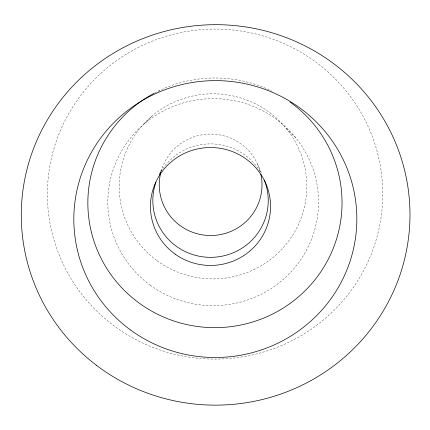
<?xml version="1.0" encoding="UTF-8"?>
<svg xmlns="http://www.w3.org/2000/svg" width="430" height="430" viewBox="0 0 430 430"><rect width="100%" height="100%" fill="white"/><g stroke="black" fill="none" stroke-linecap="round" stroke-linejoin="round"><path stroke-width="0.32" stroke-dasharray="2.15 1.61" d="M160.648 171.393L162.234 167.775M144.62 123.587L152.059 116.014M158.38 91.3L159.482 90.553M286.213 128.473L295.534 137.568M257.543 164.115L261.945 174.483M160.922 171.64A57.701 56.728 0.4 0 1 211.264 143.894A57.701 56.728 0.4 0 1 260.876 172.898M161.03 171.575A51.385 50.708 0.6 0 1 211.001 134.101A51.385 50.708 0.6 0 1 260.435 172.29M154.741 92.939A127.097 124.834 -1.4 0 1 272.238 91.343M157.127 260.72A93.826 92.541 -0.6 0 0 306.208 196.886A93.826 92.541 -0.6 0 0 175.65 101.48A93.826 92.541 -0.6 0 0 157.127 260.72M150.215 285.176A105.355 103.512 -0.7 0 0 317.813 214.194A105.355 103.512 -0.7 0 0 171.511 107.102A105.355 103.512 -0.7 0 0 150.215 285.176M112.859 324.973A167.7 165.007 -1.5 0 0 381.324 215.65A167.7 165.007 -1.5 0 0 151.07 41.624A167.7 165.007 -1.5 0 0 112.859 324.973"/><path stroke-width="0.64" d="M264.256 179.912A57.701 56.728 0.4 0 1 211.813 257.328A57.701 56.728 0.4 0 1 155.94 182.245M159.31 174.494A57.701 56.728 0.4 0 1 160.589 172.204M260.892 174.241A51.385 50.708 0.6 0 1 209.603 235.506A51.385 50.708 0.6 0 1 160.858 172.22M289.933 101.964A127.097 124.834 -1.4 0 1 305.483 290.363A127.097 124.834 -1.4 0 1 113.456 278.043A127.097 124.834 -1.4 0 1 154.15 93.251M175.15 254.141A60.049 58.953 0.3 0 0 270.217 212.721A60.049 58.953 0.3 0 0 186.131 152.602A60.049 58.953 0.3 0 0 175.15 254.141M130.725 330.111A141.508 138.433 -1.4 0 0 355.868 235.119A141.508 138.433 -1.4 0 0 159.412 91.95A141.508 138.433 -1.4 0 0 130.725 330.111M96.186 365.097A194.349 190.227 -1.5 0 0 408.124 240.913A194.349 190.227 -1.5 0 0 142.583 38.705A194.349 190.227 -1.5 0 0 96.186 365.097"/></g></svg>
